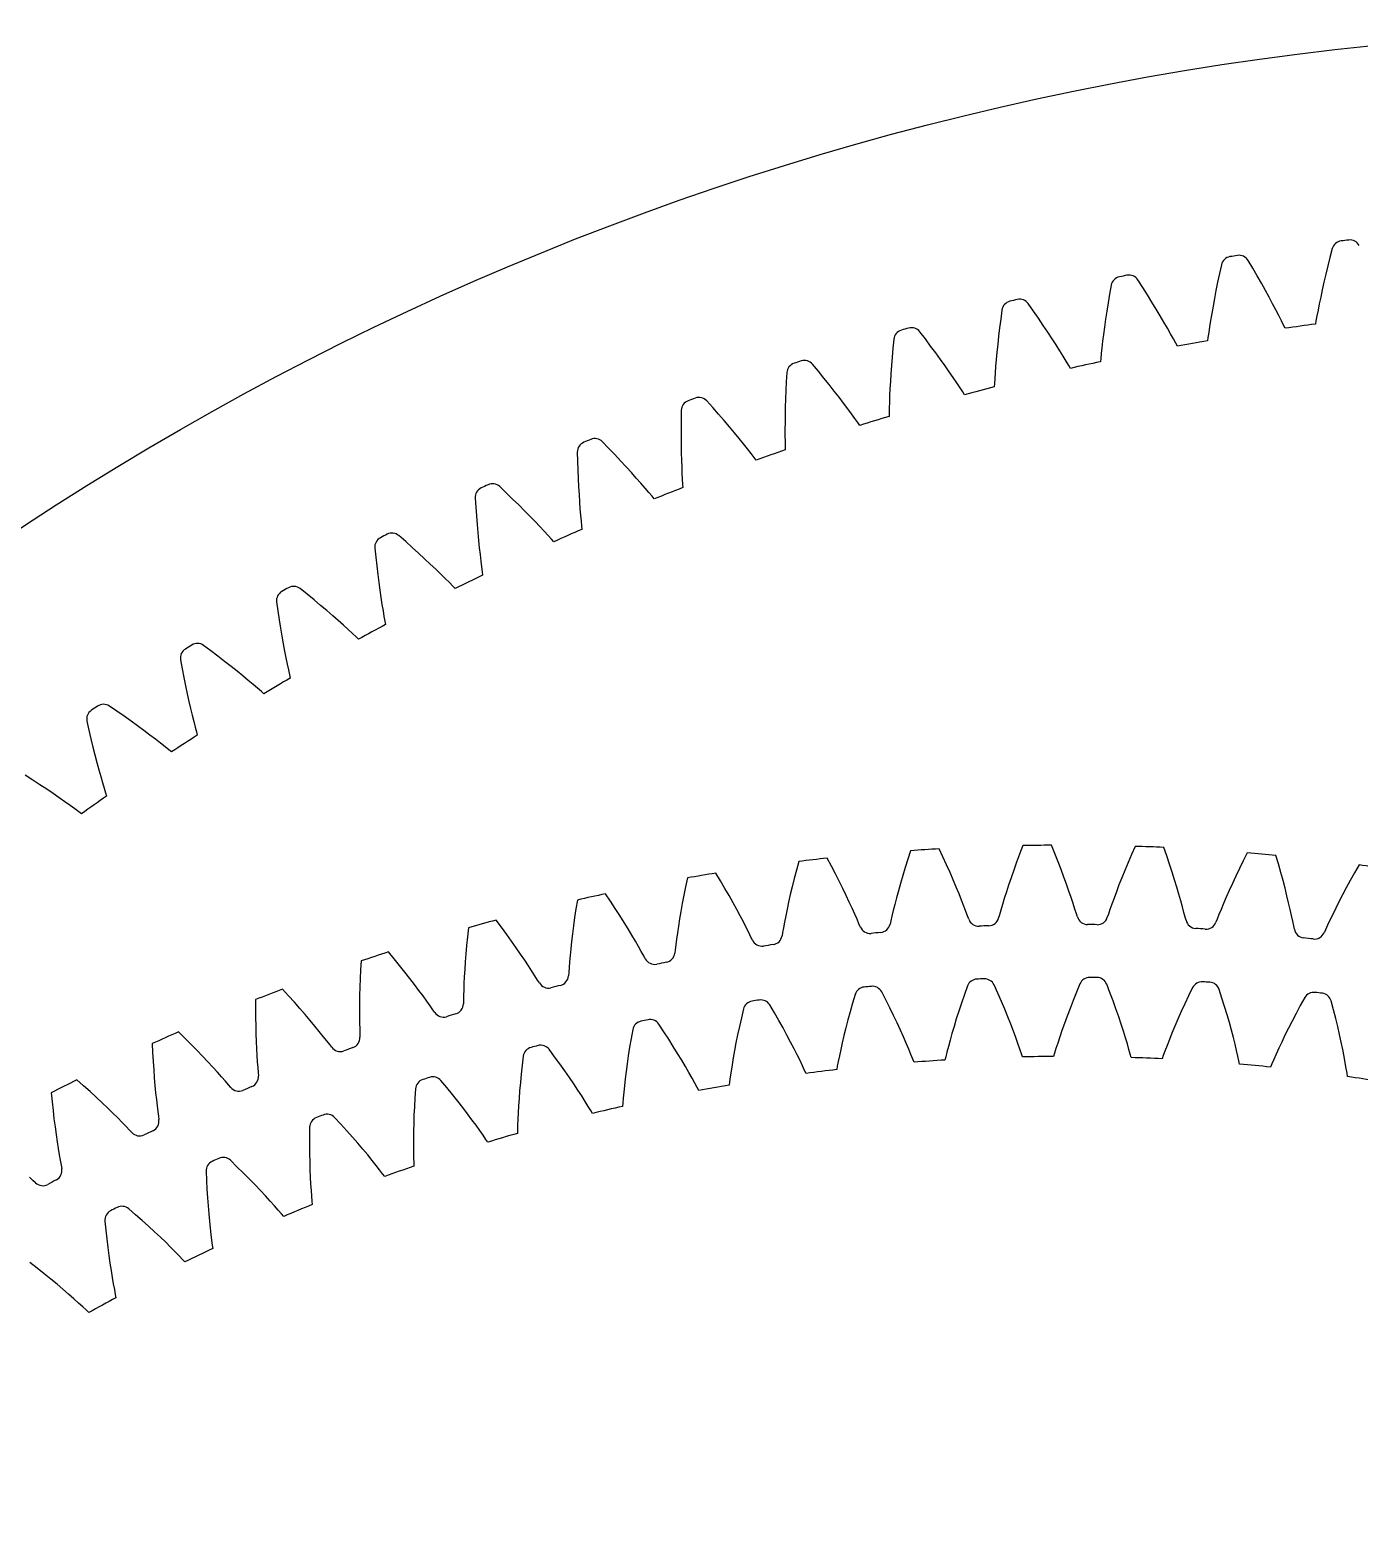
# Model space of a CAD drawing. Header units: millimetres. Extents: x -171 to 171, y -171 to 171.
# Drawn here: x -93.8 to -18.3, y 86.7 to 171.3 of the extents above; entities that cross this region are included whole.
import ezdxf

# ---------------------------------------------------------------- set-up
doc = ezdxf.new("R2010")
doc.units = ezdxf.units.MM

msp = doc.modelspace()

# ---------------------------------------------------------------- linework, layer by layer
at = {"layer": 'fixed_ring'}
for p, q in [((-19.952333, 158.394762), (-20.074752, 157.90879)), ((-19.822879, 158.895748), (-19.952333, 158.394762)), ((-26.124348, 157.982036), (-26.233782, 157.4763)), ((-24.340678, 157.779998), (-24.602813, 158.226126)), ((-24.089432, 157.346373), (-24.340678, 157.779998)), ((-20.074752, 157.90879), (-20.188788, 157.439137)), ((-32.38451, 156.818522), (-32.47375, 156.308835)), ((-30.594217, 156.687556), (-30.873881, 157.12291)), ((-30.32593, 156.264262), (-30.594217, 156.687556)), ((-26.336784, 156.985845), (-26.432058, 156.512029)), ((-26.233782, 157.4763), (-26.336784, 156.985845)), ((-23.850731, 156.926134), (-24.089432, 157.346373)), ((-23.62489, 156.520604), (-23.850731, 156.926134)), ((-20.294501, 156.987159), (-20.391921, 156.55454)), ((-20.188788, 157.439137), (-20.294501, 156.987159)), ((-32.557172, 155.814673), (-32.633533, 155.337444)), ((-32.47375, 156.308835), (-32.557172, 155.814673)), ((-30.070711, 155.853846), (-30.32593, 156.264262)), ((-29.828926, 155.457615), (-30.070711, 155.853846)), ((-26.519718, 156.056206), (-26.599863, 155.620056)), ((-26.432058, 156.512029), (-26.519718, 156.056206)), ((-23.41234, 156.131408), (-23.62489, 156.520604)), ((-23.213694, 155.760608), (-23.41234, 156.131408)), ((-20.481029, 156.143428), (-20.561714, 155.756697)), ((-20.391921, 156.55454), (-20.481029, 156.143428)), ((-38.593464, 155.407045), (-38.662371, 154.894213)), ((-36.79938, 155.347359), (-37.096131, 155.77125)), ((-36.514477, 154.935066), (-36.79938, 155.347359)), ((-32.633533, 155.337444), (-32.703002, 154.878496)), ((-29.601071, 155.077177), (-29.828926, 155.457615)), ((-29.38784, 154.714568), (-29.601071, 155.077177)), ((-26.672556, 155.205726), (-26.737801, 154.816093)), ((-26.599863, 155.620056), (-26.672556, 155.205726)), ((-23.029847, 155.410935), (-23.213694, 155.760608)), ((-22.862186, 155.08624), (-23.029847, 155.410935)), ((-22.71307, 154.792502), (-22.862186, 155.08624)), ((-20.696359, 155.075024), (-20.748168, 154.798472)), ((-20.633698, 155.398429), (-20.696359, 155.075024)), ((-20.561714, 155.756697), (-20.633698, 155.398429)), ((-42.946356, 153.761526), (-43.259725, 154.173284)), ((-38.726081, 154.397126), (-38.783409, 153.917238)), ((-38.662371, 154.894213), (-38.726081, 154.397126)), ((-36.243143, 154.535121), (-36.514477, 154.935066)), ((-35.985796, 154.148816), (-36.243143, 154.535121)), ((-35.742997, 153.777738), (-35.985796, 154.148816)), ((-32.765744, 154.439504), (-32.821907, 154.022612)), ((-32.703002, 154.878496), (-32.765744, 154.439504)), ((-29.190236, 154.372481), (-29.38784, 154.714568)), ((-29.0098, 154.054707), (-29.190236, 154.372481)), ((-26.845238, 154.129606), (-26.886012, 153.851213)), ((-26.795485, 154.455247), (-26.845238, 154.129606)), ((-26.737801, 154.816093), (-26.795485, 154.455247)), ((-22.587262, 154.540833), (-22.71307, 154.792502)), ((-22.502189, 154.368557), (-22.587262, 154.540833)), ((-20.748168, 154.798472), (-20.782626, 154.609451)), ((-44.741395, 153.749839), (-44.789859, 153.234672)), ((-42.645287, 153.360886), (-42.946356, 153.761526)), ((-42.358267, 152.972044), (-42.645287, 153.360886)), ((-38.834577, 153.455891), (-38.879815, 153.014752)), ((-38.783409, 153.917238), (-38.834577, 153.455891)), ((-35.515518, 153.423892), (-35.742997, 153.777738)), ((-35.30447, 153.089931), (-35.515518, 153.423892)), ((-32.914903, 153.267839), (-32.951671, 152.940478)), ((-32.871611, 153.630693), (-32.914903, 153.267839)), ((-32.821907, 154.022612), (-32.871611, 153.630693)), ((-28.849123, 153.76713), (-29.0098, 154.054707)), ((-28.713409, 153.520662), (-28.849123, 153.76713)), ((-28.621555, 153.351904), (-28.713409, 153.520662)), ((-26.886012, 153.851213), (-26.912929, 153.660972)), ((-44.833756, 152.735445), (-44.871959, 152.253657)), ((-44.789859, 153.234672), (-44.833756, 152.735445)), ((-42.085765, 152.596276), (-42.358267, 152.972044)), ((-41.828405, 152.235143), (-42.085765, 152.596276)), ((-38.91936, 152.595957), (-38.953443, 152.202372)), ((-38.879815, 153.014752), (-38.91936, 152.595957)), ((-35.111543, 152.779583), (-35.30447, 153.089931)), ((-34.93956, 152.498621), (-35.111543, 152.779583)), ((-34.794155, 152.257743), (-34.93956, 152.498621)), ((-32.981344, 152.660684), (-33.000676, 152.469523)), ((-32.951671, 152.940478), (-32.981344, 152.660684)), ((-50.81858, 151.849522), (-50.846524, 151.332836)), ((-49.025425, 151.932564), (-49.354916, 152.331538)), ((-48.708666, 151.54421), (-49.025425, 151.932564)), ((-44.904745, 151.790641), (-44.93241, 151.348052)), ((-44.871959, 152.253657), (-44.904745, 151.790641)), ((-41.587039, 151.890622), (-41.828405, 152.235143)), ((-41.362881, 151.565315), (-41.587039, 151.890622)), ((-41.157767, 151.262882), (-41.362881, 151.565315)), ((-38.982275, 151.838083), (-39.005999, 151.509519)), ((-38.953443, 152.202372), (-38.982275, 151.838083)), ((-34.695664, 152.092771), (-34.794155, 152.257743)), ((-50.870539, 150.832258), (-50.889558, 150.349332)), ((-50.846524, 151.332836), (-50.870539, 150.832258)), ((-48.406413, 151.167087), (-48.708666, 151.54421)), ((-48.119188, 150.802449), (-48.406413, 151.167087)), ((-47.847674, 150.451834), (-48.119188, 150.802449)), ((-44.955274, 150.928016), (-44.973682, 150.533387)), ((-44.93241, 151.348052), (-44.955274, 150.928016)), ((-40.974751, 150.98898), (-41.157767, 151.262882)), ((-40.819884, 150.754073), (-40.974751, 150.98898)), ((-40.714912, 150.593147), (-40.819884, 150.754073)), ((-39.024526, 151.228767), (-39.036242, 151.036988)), ((-39.005999, 151.509519), (-39.024526, 151.228767)), ((-55.026975, 149.863366), (-55.372067, 150.248925)), ((-50.90391, 149.885379), (-50.913958, 149.44204)), ((-50.889558, 150.349332), (-50.90391, 149.885379)), ((-47.592802, 150.117181), (-47.847674, 150.451834)), ((-47.355888, 149.801043), (-47.592802, 150.117181)), ((-44.988009, 150.16824), (-44.998651, 149.838993)), ((-44.973682, 150.533387), (-44.988009, 150.16824)), ((-56.822791, 149.191711), (-56.826886, 148.690574)), ((-56.81541, 149.709099), (-56.822791, 149.191711)), ((-54.695026, 149.487912), (-55.026975, 149.863366)), ((-54.37802, 149.123103), (-54.695026, 149.487912)), ((-54.076525, 148.770173), (-54.37802, 149.123103)), ((-50.913958, 149.44204), (-50.920104, 149.021427)), ((-47.138913, 149.507004), (-47.355888, 149.801043)), ((-46.945152, 149.240595), (-47.138913, 149.507004)), ((-46.781068, 149.01203), (-46.945152, 149.240595)), ((-45.006002, 149.557725), (-45.010085, 149.365633)), ((-44.998651, 149.838993), (-45.006002, 149.557725)), ((-56.826886, 148.690574), (-56.82669, 148.207274)), ((-56.82669, 148.207274), (-56.822586, 147.743117)), ((-53.791286, 148.43063), (-54.076525, 148.770173)), ((-53.523311, 148.106374), (-53.791286, 148.43063)), ((-50.920104, 149.021427), (-50.922809, 148.626378)), ((-50.922809, 148.626378), (-50.922607, 148.26095)), ((-50.922607, 148.26095), (-50.920152, 147.93154)), ((-46.669781, 148.855405), (-46.781068, 149.01203)), ((-62.722404, 147.331956), (-62.709209, 146.814684)), ((-60.941515, 147.557202), (-61.301664, 147.928737)), ((-60.594902, 147.195243), (-60.941515, 147.557202)), ((-56.822586, 147.743117), (-56.815, 147.299729)), ((-53.274016, 147.799905), (-53.523311, 148.106374)), ((-53.045522, 147.514724), (-53.274016, 147.799905)), ((-52.841323, 147.256229), (-53.045522, 147.514724)), ((-50.920152, 147.93154), (-50.916314, 147.650203)), ((-50.916314, 147.650203), (-50.912756, 147.4581)), ((-62.709209, 146.814684), (-62.693377, 146.31378)), ((-60.263643, 146.843325), (-60.594902, 147.195243)), ((-59.948355, 146.502661), (-60.263643, 146.843325)), ((-59.649843, 146.174726), (-59.948355, 146.502661)), ((-56.815, 147.299729), (-56.804419, 146.879204)), ((-56.804419, 146.879204), (-56.791416, 146.48436)), ((-56.791416, 146.48436), (-56.776686, 146.119229)), ((-52.668282, 147.034369), (-52.841323, 147.256229)), ((-52.550856, 146.882291), (-52.668282, 147.034369)), ((-62.693377, 146.31378), (-62.673968, 145.83087)), ((-62.673968, 145.83087), (-62.651413, 145.367243)), ((-59.369189, 145.86138), (-59.649843, 146.174726)), ((-59.107906, 145.565065), (-59.369189, 145.86138)), ((-56.776686, 146.119229), (-56.761136, 145.790177)), ((-56.761136, 145.790177), (-56.746117, 145.509215)), ((-66.759695, 145.017721), (-67.13433, 145.374644)), ((-66.398966, 144.669828), (-66.759695, 145.017721)), ((-62.651413, 145.367243), (-62.626206, 144.924507)), ((-62.626206, 144.924507), (-62.598915, 144.504736)), ((-58.868255, 145.289194), (-59.107906, 145.565065)), ((-58.653941, 145.039021), (-58.868255, 145.289194)), ((-58.472216, 144.824216), (-58.653941, 145.039021)), ((-58.348837, 144.676927), (-58.472216, 144.824216)), ((-56.746117, 145.509215), (-56.734925, 145.317405)), ((-68.530221, 144.721851), (-68.496471, 144.205512)), ((-68.496471, 144.205512), (-68.460738, 143.705634)), ((-66.053977, 144.331358), (-66.398966, 144.669828)), ((-65.725395, 144.003498), (-66.053977, 144.331358)), ((-65.414082, 143.68769), (-65.725395, 144.003498)), ((-62.598915, 144.504736), (-62.570224, 144.11072)), ((-62.570224, 144.11072), (-62.54099, 143.746464)), ((-68.460738, 143.705634), (-68.422145, 143.223877)), ((-68.422145, 143.223877), (-68.381176, 142.761513)), ((-65.121191, 143.38575), (-65.414082, 143.68769)), ((-64.848335, 143.100056), (-65.121191, 143.38575)), ((-64.597906, 142.833931), (-64.848335, 143.100056)), ((-62.54099, 143.746464), (-62.51237, 143.41829)), ((-62.51237, 143.41829), (-62.486192, 143.138147)), ((-62.486192, 143.138147), (-62.467384, 142.946934)), ((-72.472314, 142.248937), (-72.860842, 142.590683)), ((-68.381176, 142.761513), (-68.338386, 142.32013)), ((-68.338386, 142.32013), (-68.294429, 141.901775)), ((-64.373815, 142.592476), (-64.597906, 142.833931)), ((-64.183694, 142.385066), (-64.373815, 142.592476)), ((-64.054557, 142.242799), (-64.183694, 142.385066)), ((-74.229677, 141.882911), (-74.175427, 141.368322)), ((-72.098039, 141.91566), (-72.472314, 142.248937)), ((-71.739867, 141.591173), (-72.098039, 141.91566)), ((-71.39851, 141.276636), (-71.739867, 141.591173)), ((-68.294429, 141.901775), (-68.250096, 141.509212)), ((-68.250096, 141.509212), (-68.206403, 141.146406)), ((-74.175427, 141.368322), (-74.119848, 140.870259)), ((-74.119848, 140.870259), (-74.062132, 140.390418)), ((-71.074887, 140.973454), (-71.39851, 141.276636)), ((-70.770224, 140.683397), (-71.074887, 140.973454)), ((-70.486225, 140.408777), (-70.770224, 140.683397)), ((-68.206403, 141.146406), (-68.164759, 140.819629)), ((-68.164759, 140.819629), (-68.127465, 140.540749)), ((-74.062132, 140.390418), (-74.002814, 139.930049)), ((-74.002814, 139.930049), (-73.94251, 139.490715)), ((-70.225414, 140.152818), (-70.486225, 140.408777)), ((-69.991901, 139.920464), (-70.225414, 140.152818)), ((-69.793684, 139.720776), (-69.991901, 139.920464)), ((-69.658993, 139.583755), (-69.793684, 139.720776)), ((-68.127465, 140.540749), (-68.101069, 140.350434)), ((-78.070339, 139.255228), (-78.472147, 139.581257)), ((-77.68311, 138.937094), (-78.070339, 139.255228)), ((-77.312321, 138.627104), (-77.68311, 138.937094)), ((-73.94251, 139.490715), (-73.881955, 139.074439)), ((-73.881955, 139.074439), (-73.82205, 138.683948)), ((-79.811761, 138.819624), (-79.737095, 138.307599)), ((-79.737095, 138.307599), (-79.661759, 137.81214)), ((-76.958729, 138.326386), (-77.312321, 138.627104)), ((-76.623308, 138.03631), (-76.958729, 138.326386)), ((-76.307354, 137.758595), (-76.623308, 138.03631)), ((-73.82205, 138.683948), (-73.763968, 138.323166)), ((-73.763968, 138.323166), (-73.709366, 137.998303)), ((-79.661759, 137.81214), (-79.585012, 137.334973)), ((-79.585012, 137.334973), (-79.507438, 136.877325)), ((-76.012662, 137.495483), (-76.307354, 137.758595)), ((-75.741881, 137.250095), (-76.012662, 137.495483)), ((-75.499315, 137.027208), (-75.741881, 137.250095)), ((-73.709366, 137.998303), (-73.661013, 137.721126)), ((-73.661013, 137.721126), (-73.627072, 137.532012)), ((-83.544919, 136.041328), (-83.959371, 136.351125)), ((-79.507438, 136.877325), (-79.429716, 136.440737)), ((-79.429716, 136.440737), (-79.352659, 136.027197)), ((-75.293316, 136.835558), (-75.499315, 137.027208)), ((-75.153284, 136.704001), (-75.293316, 136.835558)), ((-85.267646, 135.536836), (-85.172683, 135.028184)), ((-83.145348, 135.738841), (-83.544919, 136.041328)), ((-82.762528, 135.443837), (-83.145348, 135.738841)), ((-79.352659, 136.027197), (-79.277277, 135.639397)), ((-79.277277, 135.639397), (-79.204897, 135.281209)), ((-85.172683, 135.028184), (-85.077708, 134.536111)), ((-82.39726, 135.157414), (-82.762528, 135.443837)), ((-82.050572, 134.880903), (-82.39726, 135.157414)), ((-81.723827, 134.615968), (-82.050572, 134.880903)), ((-79.204897, 135.281209), (-79.137423, 134.958774)), ((-79.137423, 134.958774), (-79.078089, 134.683738)), ((-79.078089, 134.683738), (-79.036656, 134.496123)), ((-85.077708, 134.536111), (-84.982052, 134.062373)), ((-84.982052, 134.062373), (-84.886345, 133.608171)), ((-81.418908, 134.36478), (-81.723827, 134.615968)), ((-81.138585, 134.130352), (-81.418908, 134.36478)), ((-80.887349, 133.917284), (-81.138585, 134.130352)), ((-80.673894, 133.733976), (-80.887349, 133.917284)), ((-84.886345, 133.608171), (-84.791327, 133.175018)), ((-84.791327, 133.175018), (-84.69789, 132.764868)), ((-80.528743, 133.60809), (-80.673894, 133.733976)), ((-88.887397, 132.612318), (-89.313838, 132.905393)), ((-88.476116, 132.325956), (-88.887397, 132.612318)), ((-88.081871, 132.046405), (-88.476116, 132.325956)), ((-84.69789, 132.764868), (-84.60715, 132.380372)), ((-84.60715, 132.380372), (-84.520587, 132.025345)), ((-90.588705, 132.039735), (-90.473595, 131.535261)), ((-90.473595, 131.535261), (-90.359133, 131.047354)), ((-87.705504, 131.77473), (-88.081871, 132.046405)), ((-87.348098, 131.512221), (-87.705504, 131.77473)), ((-87.011078, 131.260485), (-87.348098, 131.512221)), ((-86.696413, 131.021619), (-87.011078, 131.260485)), ((-84.520587, 132.025345), (-84.440347, 131.705847)), ((-84.440347, 131.705847), (-84.370125, 131.433388)), ((-84.370125, 131.433388), (-84.321266, 131.247568)), ((-90.359133, 131.047354), (-90.244718, 130.577792)), ((-90.244718, 130.577792), (-90.131029, 130.127755)), ((-86.406992, 130.798521), (-86.696413, 131.021619)), ((-86.147484, 130.59561), (-86.406992, 130.798521)), ((-85.92691, 130.420932), (-86.147484, 130.59561)), ((-85.776868, 130.300917), (-85.92691, 130.420932)), ((-90.131029, 130.127755), (-90.018865, 129.698721)), ((-90.018865, 129.698721), (-89.909196, 129.292611)), ((-93.666986, 128.703836), (-94.089326, 128.973621)), ((-93.261938, 128.44018), (-93.666986, 128.703836)), ((-89.909196, 129.292611), (-89.803242, 128.912026)), ((-89.803242, 128.912026), (-89.702633, 128.560721)), ((-92.875068, 128.183683), (-93.261938, 128.44018)), ((-92.507508, 127.935591), (-92.875068, 128.183683)), ((-92.160746, 127.697453), (-92.507508, 127.935591)), ((-89.702633, 128.560721), (-89.609754, 128.244666)), ((-89.609754, 128.244666), (-89.528756, 127.975214)), ((-89.528756, 127.975214), (-89.472548, 127.791483)), ((-91.836834, 127.471285), (-92.160746, 127.697453)), ((-91.538772, 127.25987), (-91.836834, 127.471285)), ((-91.271402, 127.067437), (-91.538772, 127.25987)), ((-91.044057, 126.901667), (-91.271402, 127.067437)), ((-90.889363, 126.787711), (-91.044057, 126.901667))]:
    msp.add_line(p, q, dxfattribs=at)
for centre, radius, start, end in [((-19.244053, 158.73776), 0.6, 96.912334, 164.733246), ((0, 0), 160.5, 96.758552, 96.912334), ((-18.817931, 158.788839), 0.6, 28.93764, 96.758552), ((-25.539699, 157.847185), 0.6, 99.190815, 167.011727), ((0, 0), 160.5, 99.037033, 99.190815), ((-25.115944, 157.915165), 0.6, 31.216121, 99.037033), ((-31.794961, 156.707021), 0.6, 101.469296, 169.290208), ((0, 0), 160.5, 101.315514, 101.469296), ((-31.374244, 156.791795), 0.6, 33.494602, 101.315514), ((-37.999949, 155.319071), 0.6, 103.747777, 171.568689), ((0, 0), 160.5, 103.593995, 103.747777), ((-37.582935, 155.420504), 0.6, 35.773083, 103.593995), ((-44.144851, 153.68553), 0.6, 106.026258, 173.84717), ((0, 0), 160.5, 105.872476, 106.026258), ((-43.732199, 153.803462), 0.6, 38.051564, 105.872476), ((0, 0), 156, 97.655817, 98.29355), ((0, 0), 156, 99.934298, 100.572031), ((0, 0), 160.5, 108.150957, 108.304739), ((-49.812314, 151.943224), 0.6, 40.330045, 108.150957), ((0, 0), 156, 102.212779, 102.850512), ((-50.219951, 151.80898), 0.6, 108.304739, 176.125651), ((0, 0), 156, 104.49126, 105.128993), ((-56.215643, 149.69239), 0.6, 110.58322, 178.404132), ((0, 0), 160.5, 110.429438, 110.58322), ((-55.813665, 149.842733), 0.6, 42.608526, 110.429438), ((0, 0), 156, 106.769741, 107.407474), ((-62.122446, 147.339104), 0.6, 112.861701, 180.682613), ((0, 0), 160.5, 112.707919, 112.861701), ((-61.726764, 147.505311), 0.6, 44.887007, 112.707919), ((0, 0), 156, 109.048222, 109.685955), ((-67.931022, 144.752846), 0.6, 115.140182, 182.961094), ((0, 0), 160.5, 114.9864, 115.140182), ((-67.542259, 144.934651), 0.6, 47.165488, 114.9864), ((0, 0), 156, 111.326703, 111.964436), ((-73.632184, 141.937703), 0.6, 117.418663, 185.239575), ((0, 0), 160.5, 117.264881, 117.418663), ((-73.250957, 142.134821), 0.6, 49.443969, 117.264881), ((0, 0), 156, 113.605184, 114.242917), ((-78.84383, 139.110246), 0.6, 51.72245, 119.543362), ((0, 0), 156, 115.883665, 116.521398), ((-79.216918, 138.898128), 0.6, 119.697144, 187.518056), ((0, 0), 160.5, 119.543362, 119.697144), ((0, 0), 156, 118.162146, 118.799879), ((0, 0), 160.5, 121.821843, 121.975625), ((-84.312034, 135.865709), 0.6, 54.000931, 121.821843), ((-84.676395, 135.638926), 0.6, 121.975625, 189.796537), ((0, 0), 156, 120.440627, 121.07836), ((-89.646924, 132.406341), 0.6, 56.279412, 124.100324), ((-90.00198, 132.165251), 0.6, 124.254106, 192.075018), ((0, 0), 160.5, 124.100324, 124.254106), ((0, 0), 156, 122.719108, 123.356841), ((0, 0), 156, 124.997589, 125.635322)]:
    msp.add_arc(centre, radius, start, end, dxfattribs=at)
at = {"layer": 'outer'}
msp.add_circle((0, 0), 171.326572, dxfattribs=at)
at = {"layer": 'thin_ring_external'}
for p, q in [((-43.787967, 124.690704), (-43.946537, 124.203856)), ((-41.944943, 124.331839), (-42.164227, 124.794527)), ((-37.592944, 124.498655), (-37.765046, 124.03453)), ((-37.409722, 124.976771), (-37.592944, 124.498655)), ((-35.587426, 124.524268), (-35.782799, 124.997549)), ((-35.403527, 124.06469), (-35.587426, 124.524268)), ((-31.02519, 124.936788), (-31.232587, 124.468651)), ((-29.228377, 124.391828), (-29.399329, 124.874467)), ((-24.651029, 124.570859), (-24.882058, 124.113922)), ((-50.143285, 124.079333), (-50.27679, 123.585024)), ((-48.284341, 123.815043), (-48.526964, 124.265929)), ((-48.05453, 123.376616), (-48.284341, 123.815043)), ((-44.094716, 123.73155), (-44.232593, 123.274905)), ((-43.946537, 124.203856), (-44.094716, 123.73155)), ((-41.737818, 123.882251), (-41.944943, 124.331839)), ((-41.542905, 123.446885), (-41.737818, 123.882251)), ((-37.765046, 124.03453), (-37.92606, 123.585522)), ((-35.231099, 123.61994), (-35.403527, 124.06469)), ((-31.428162, 124.013919), (-31.611893, 123.573718)), ((-31.232587, 124.468651), (-31.428162, 124.013919)), ((-29.068184, 123.923459), (-29.228377, 124.391828)), ((-28.91869, 123.470485), (-29.068184, 123.923459)), ((-25.100597, 123.66977), (-25.306565, 123.239524)), ((-24.882058, 124.113922), (-25.100597, 123.66977)), ((-22.884385, 123.934863), (-23.03047, 124.425602)), ((-22.748316, 123.458926), (-22.884385, 123.934863)), ((-18.303866, 123.879938), (-18.557926, 123.435395)), ((-56.459096, 123.144254), (-56.567187, 122.643773)), ((-54.589082, 122.975227), (-54.854411, 123.413137)), ((-54.337184, 122.549107), (-54.589082, 122.975227)), ((-50.400659, 123.105767), (-50.51504, 122.642678)), ((-50.27679, 123.585024), (-50.400659, 123.105767)), ((-47.837641, 122.951771), (-48.05453, 123.376616)), ((-47.633847, 122.541844), (-47.837641, 122.951771)), ((-44.360238, 122.835271), (-44.477686, 122.414309)), ((-44.232593, 123.274905), (-44.360238, 122.835271)), ((-41.360308, 123.027087), (-41.542905, 123.446885)), ((-41.190203, 122.624512), (-41.360308, 123.027087)), ((-38.075986, 123.152978), (-38.214775, 122.738563)), ((-37.92606, 123.585522), (-38.075986, 123.152978)), ((-35.070175, 123.191367), (-35.231099, 123.61994)), ((-34.920848, 122.780631), (-35.070175, 123.191367)), ((-34.783301, 122.389843), (-34.920848, 122.780631)), ((-31.78371, 123.149394), (-31.943478, 122.742606)), ((-31.611893, 123.573718), (-31.78371, 123.149394)), ((-28.779859, 123.034254), (-28.91869, 123.470485)), ((-28.651699, 122.616429), (-28.779859, 123.034254)), ((-25.499824, 122.824527), (-25.680155, 122.426427)), ((-25.306565, 123.239524), (-25.499824, 122.824527)), ((-22.622146, 122.998909), (-22.748316, 123.458926)), ((-22.505771, 122.556158), (-22.622146, 122.998909)), ((-18.798859, 123.002981), (-19.026526, 122.583813)), ((-18.557926, 123.435395), (-18.798859, 123.002981)), ((-60.842717, 121.814582), (-61.130061, 122.238373)), ((-56.666423, 122.158816), (-56.757009, 121.690491)), ((-56.567187, 122.643773), (-56.666423, 122.158816)), ((-54.098886, 122.13589), (-54.337184, 122.549107)), ((-53.874426, 121.736904), (-54.098886, 122.13589)), ((-50.62007, 122.1971), (-50.71587, 121.77069)), ((-50.51504, 122.642678), (-50.62007, 122.1971)), ((-47.443408, 122.14848), (-47.633847, 122.541844)), ((-47.266723, 121.773758), (-47.443408, 122.14848)), ((-44.584914, 122.014139), (-44.681801, 121.637583)), ((-44.477686, 122.414309), (-44.584914, 122.014139)), ((-41.032882, 122.241257), (-41.190203, 122.624512)), ((-40.888826, 121.880108), (-41.032882, 122.241257)), ((-38.458284, 121.973272), (-38.562222, 121.629192)), ((-38.342297, 122.34439), (-38.458284, 121.973272)), ((-38.214775, 122.738563), (-38.342297, 122.34439)), ((-34.657874, 122.021809), (-34.783301, 122.389843)), ((-34.545183, 121.680496), (-34.657874, 122.021809)), ((-32.225745, 121.990747), (-32.347116, 121.652423)), ((-32.09096, 122.355458), (-32.225745, 121.990747)), ((-31.943478, 122.742606), (-32.09096, 122.355458)), ((-28.534286, 122.219128), (-28.651699, 122.616429)), ((-28.427814, 121.845169), (-28.534286, 122.219128)), ((-25.847212, 122.047315), (-26.000444, 121.689962)), ((-25.680155, 122.426427), (-25.847212, 122.047315)), ((-22.399112, 122.132335), (-22.505771, 122.556158)), ((-22.302139, 121.729557), (-22.399112, 122.132335)), ((-19.240723, 122.179225), (-19.441146, 121.790852)), ((-19.026526, 122.583813), (-19.240723, 122.179225)), ((-62.801317, 121.382557), (-62.875662, 120.893166)), ((-62.718922, 121.887905), (-62.801317, 121.382557)), ((-60.56939, 121.40188), (-60.842717, 121.814582)), ((-60.310304, 121.00137), (-60.56939, 121.40188)), ((-56.839151, 121.24013), (-56.913053, 120.809386)), ((-56.757009, 121.690491), (-56.839151, 121.24013)), ((-53.664151, 121.353776), (-53.874426, 121.736904)), ((-53.468563, 120.988565), (-53.664151, 121.353776)), ((-50.802526, 121.365567), (-50.880059, 120.984555)), ((-50.71587, 121.77069), (-50.802526, 121.365567)), ((-47.104415, 121.420435), (-47.266723, 121.773758)), ((-46.957502, 121.092395), (-47.104415, 121.420435)), ((-46.827798, 120.79567), (-46.957502, 121.092395)), ((-44.768034, 121.288645), (-44.842901, 120.973584)), ((-44.681801, 121.637583), (-44.768034, 121.288645)), ((-40.758854, 121.544994), (-40.888826, 121.880108)), ((-40.64447, 121.242033), (-40.758854, 121.544994)), ((-40.548918, 120.982618), (-40.64447, 121.242033)), ((-38.653079, 121.318365), (-38.728492, 121.052396)), ((-38.562222, 121.629192), (-38.653079, 121.318365)), ((-34.446417, 121.37209), (-34.545183, 121.680496)), ((-34.364236, 121.108134), (-34.446417, 121.37209)), ((-34.306262, 120.927582), (-34.364236, 121.108134)), ((-32.542621, 121.084869), (-32.605187, 120.905857)), ((-32.453726, 121.346641), (-32.542621, 121.084869)), ((-32.347116, 121.652423), (-32.453726, 121.346641)), ((-28.332698, 121.498547), (-28.427814, 121.845169)), ((-28.249808, 121.185501), (-28.332698, 121.498547)), ((-28.181212, 120.917693), (-28.249808, 121.185501)), ((-26.138932, 121.358277), (-26.261016, 121.058337)), ((-26.000444, 121.689962), (-26.138932, 121.358277)), ((-22.2149, 121.350649), (-22.302139, 121.729557)), ((-22.137607, 120.999623), (-22.2149, 121.350649)), ((-19.627343, 121.420765), (-19.798622, 121.071702)), ((-19.441146, 121.790852), (-19.627343, 121.420765)), ((-68.906433, 120.313564), (-68.962918, 119.804669)), ((-67.028932, 120.336138), (-67.337539, 120.744704)), ((-66.734889, 119.93793), (-67.028932, 120.336138)), ((-62.942217, 120.420827), (-63.001256, 119.96686)), ((-62.875662, 120.893166), (-62.942217, 120.420827)), ((-60.065764, 120.614366), (-60.310304, 121.00137)), ((-59.8362, 120.242475), (-60.065764, 120.614366)), ((-59.622219, 119.887726), (-59.8362, 120.242475)), ((-56.97891, 120.400366), (-57.036887, 120.015893)), ((-56.913053, 120.809386), (-56.97891, 120.400366)), ((-53.288425, 120.64399), (-53.468563, 120.988565)), ((-53.124954, 120.323879), (-53.288425, 120.64399)), ((-52.980268, 120.034165), (-53.124954, 120.323879)), ((-51.007045, 120.313196), (-51.05494, 120.040923)), ((-50.948362, 120.631669), (-51.007045, 120.313196)), ((-50.880059, 120.984555), (-50.948362, 120.631669)), ((-46.719124, 120.541472), (-46.827798, 120.79567)), ((-46.643039, 120.367774), (-46.719124, 120.541472)), ((-44.904636, 120.704111), (-44.948618, 120.519651)), ((-44.842901, 120.973584), (-44.904636, 120.704111)), ((-40.481801, 120.805261), (-40.548918, 120.982618)), ((-38.728492, 121.052396), (-38.781836, 120.870422)), ((-28.132533, 120.734416), (-28.181212, 120.917693)), ((-26.363162, 120.801446), (-26.434786, 120.625861)), ((-26.261016, 121.058337), (-26.363162, 120.801446)), ((-22.07081, 120.682753), (-22.137607, 120.999623)), ((-22.015977, 120.411791), (-22.07081, 120.682753)), ((-21.97672, 120.226268), (-22.015977, 120.411791)), ((-20.091104, 120.454205), (-20.206234, 120.202865)), ((-19.953865, 120.74752), (-20.091104, 120.454205)), ((-19.798622, 121.071702), (-19.953865, 120.74752)), ((-68.962918, 119.804669), (-69.012177, 119.31212)), ((-66.45569, 119.551171), (-66.734889, 119.93793)), ((-66.191709, 119.177158), (-66.45569, 119.551171)), ((-63.053068, 119.532903), (-63.097954, 119.121055)), ((-63.001256, 119.96686), (-63.053068, 119.532903)), ((-59.424723, 119.552799), (-59.622219, 119.887726)), ((-59.245119, 119.241453), (-59.424723, 119.552799)), ((-57.087083, 119.659979), (-57.129428, 119.338926)), ((-57.036887, 120.015893), (-57.087083, 119.659979)), ((-52.858757, 119.785847), (-52.980268, 120.034165)), ((-52.773901, 119.61626), (-52.858757, 119.785847)), ((-51.05494, 120.040923), (-51.089446, 119.854458)), ((-20.206234, 120.202865), (-20.286731, 120.031167)), ((-73.131587, 118.54375), (-73.460653, 118.936025)), ((-72.817594, 118.161076), (-73.131587, 118.54375)), ((-69.054527, 118.836998), (-69.090309, 118.380609)), ((-69.012177, 119.31212), (-69.054527, 118.836998)), ((-65.943455, 118.817474), (-66.191709, 119.177158)), ((-65.71164, 118.474115), (-65.943455, 118.817474)), ((-63.136224, 118.734122), (-63.168181, 118.37611)), ((-63.097954, 119.121055), (-63.136224, 118.734122)), ((-59.085829, 118.959504), (-59.245119, 119.241453)), ((-58.951797, 118.717714), (-59.085829, 118.959504)), ((-58.858394, 118.552682), (-58.951797, 118.717714)), ((-57.163358, 119.064562), (-57.188298, 118.876578)), ((-57.129428, 119.338926), (-57.163358, 119.064562)), ((-75.035913, 117.914224), (-75.059958, 117.419802)), ((-75.005486, 118.42534), (-75.035913, 117.914224)), ((-72.519011, 117.789077), (-72.817594, 118.161076)), ((-72.236277, 117.429031), (-72.519011, 117.789077)), ((-69.119895, 117.944573), (-69.143694, 117.53097)), ((-69.090309, 118.380609), (-69.119895, 117.944573)), ((-65.497299, 118.149709), (-65.71164, 118.474115)), ((-65.302032, 117.847939), (-65.497299, 118.149709)), ((-65.128554, 117.574491), (-65.302032, 117.847939)), ((-63.213954, 117.777575), (-63.229263, 117.588562)), ((-63.194078, 118.053313), (-63.213954, 117.777575)), ((-63.168181, 118.37611), (-63.194078, 118.053313)), ((-75.077993, 116.943138), (-75.090425, 116.485517)), ((-75.059958, 117.419802), (-75.077993, 116.943138)), ((-71.969982, 117.082492), (-72.236277, 117.429031)), ((-71.720937, 116.751417), (-71.969982, 117.082492)), ((-69.162157, 117.142588), (-69.175792, 116.783411)), ((-69.143694, 117.53097), (-69.162157, 117.142588)), ((-64.982351, 117.339861), (-65.128554, 117.574491)), ((-64.880642, 117.179813), (-64.982351, 117.339861)), ((-81.00017, 116.228157), (-81.004458, 115.716154)), ((-79.13476, 116.442095), (-79.483428, 116.817056)), ((-78.801638, 116.075952), (-79.13476, 116.442095)), ((-78.48445, 115.719685), (-78.801638, 116.075952)), ((-75.097708, 116.048539), (-75.100356, 115.63426)), ((-75.090425, 116.485517), (-75.097708, 116.048539)), ((-71.490311, 116.438379), (-71.720937, 116.751417)), ((-71.279891, 116.146973), (-71.490311, 116.438379)), ((-71.092676, 115.88274), (-71.279891, 116.146973)), ((-69.190943, 116.183319), (-69.196581, 115.993772)), ((-69.185172, 116.459713), (-69.190943, 116.183319)), ((-69.175792, 116.783411), (-69.185172, 116.459713)), ((-81.004458, 115.716154), (-81.003227, 115.22115)), ((-81.003227, 115.22115), (-80.996899, 114.744186)), ((-78.183701, 115.374545), (-78.48445, 115.719685)), ((-77.900058, 115.042056), (-78.183701, 115.374545)), ((-75.100356, 115.63426), (-75.098964, 115.245442)), ((-75.098964, 115.245442), (-75.094242, 114.886038)), ((-70.934683, 115.655881), (-71.092676, 115.88274)), ((-70.824935, 115.501235), (-70.934683, 115.655881)), ((-85.022792, 114.036656), (-85.39015, 114.393325)), ((-80.996899, 114.744186), (-80.985949, 114.286527)), ((-77.634433, 114.724129), (-77.900058, 115.042056)), ((-77.388124, 114.423275), (-77.634433, 114.724129)), ((-77.163099, 114.142993), (-77.388124, 114.423275)), ((-75.094242, 114.886038), (-75.087082, 114.562283)), ((-75.087082, 114.562283), (-75.078733, 114.285955)), ((-86.874844, 113.727748), (-86.852984, 113.216194)), ((-84.671408, 113.688), (-85.022792, 114.036656)), ((-84.336443, 113.348394), (-84.671408, 113.688)), ((-80.985949, 114.286527), (-80.97091, 113.849747)), ((-80.97091, 113.849747), (-80.952402, 113.435874)), ((-76.962637, 113.888664), (-77.163099, 114.142993)), ((-76.793267, 113.670168), (-76.962637, 113.888664)), ((-76.675765, 113.521328), (-76.793267, 113.670168)), ((-75.078733, 114.285955), (-75.074685, 114.096367)), ((-86.852984, 113.216194), (-86.826478, 112.721898)), ((-86.826478, 112.721898), (-86.795805, 112.24588)), ((-84.018463, 113.01906), (-84.336443, 113.348394)), ((-83.718213, 112.701487), (-84.018463, 113.01906)), ((-83.436701, 112.397538), (-83.718213, 112.701487)), ((-80.952402, 113.435874), (-80.931158, 113.047634)), ((-80.931158, 113.047634), (-80.908091, 112.688939)), ((-80.908091, 112.688939), (-80.884409, 112.365972)), ((-86.795805, 112.24588), (-86.7615, 111.789377)), ((-86.7615, 111.789377), (-86.724179, 111.353935)), ((-83.175352, 112.109653), (-83.436701, 112.397538)), ((-82.936309, 111.841227), (-83.175352, 112.109653)), ((-82.723122, 111.597466), (-82.936309, 111.841227)), ((-80.884409, 112.365972), (-80.861961, 112.090432)), ((-80.861961, 112.090432), (-80.848238, 111.901298)), ((-92.614182, 110.930636), (-92.566231, 110.420866)), ((-90.780319, 111.333708), (-91.16541, 111.671154)), ((-90.411592, 111.003449), (-90.780319, 111.333708)), ((-90.059723, 110.681389), (-90.411592, 111.003449)), ((-86.724179, 111.353935), (-86.684562, 110.941546)), ((-86.684562, 110.941546), (-86.643523, 110.554898)), ((-82.542816, 111.387903), (-82.723122, 111.597466)), ((-82.417868, 111.245256), (-82.542816, 111.387903)), ((-92.566231, 110.420866), (-92.514521, 109.928568)), ((-89.725342, 110.368722), (-90.059723, 110.681389)), ((-89.409268, 110.066894), (-89.725342, 110.368722)), ((-86.643523, 110.554898), (-86.60217, 110.197849)), ((-86.60217, 110.197849), (-86.562028, 109.876512)), ((-92.514521, 109.928568), (-92.459582, 109.454737)), ((-92.459582, 109.454737), (-92.402013, 109.000581)), ((-89.112603, 109.777716), (-89.409268, 110.066894)), ((-88.836895, 109.503551), (-89.112603, 109.777716)), ((-88.584458, 109.247681), (-88.836895, 109.503551)), ((-88.359102, 109.015122), (-88.584458, 109.247681)), ((-86.562028, 109.876512), (-86.525541, 109.602477)), ((-86.525541, 109.602477), (-86.502178, 109.41429)), ((-92.402013, 109.000581), (-92.342506, 108.567613)), ((-92.342506, 108.567613), (-92.281884, 108.157785)), ((-88.168332, 108.81504), (-88.359102, 109.015122)), ((-88.036263, 108.678959), (-88.168332, 108.81504)), ((-92.281884, 108.157785), (-92.221156, 107.773736)), ((-92.221156, 107.773736), (-92.161626, 107.419265)), ((-92.161626, 107.419265), (-92.105129, 107.100397)), ((-92.105129, 107.100397), (-92.054696, 106.828582)), ((-92.054696, 106.828582), (-92.021755, 106.641834)), ((-93.655137, 105.95829), (-93.855875, 106.148371)), ((-93.516293, 105.82913), (-93.655137, 105.95829))]:
    msp.add_line(p, q, dxfattribs=at)
for centre, radius, start, end in [((-35, 0), 125, 93.28564, 94.031433), ((-35, 0), 125, 90.358811, 91.104604), ((-35, 0), 125, 87.431982, 88.177774), ((-35, 0), 125, 84.505153, 85.250945), ((-35, 0), 125, 96.21247, 96.958262), ((-35, 0), 125, 81.578323, 82.324116), ((-35, 0), 125, 99.139299, 99.885091), ((-35, 0), 125, 102.066128, 102.811921), ((-35, 0), 125, 104.992957, 105.73875), ((-46.086301, 120.591475), 0.6, 201.890632, 275.252592), ((-45.536265, 120.640777), 0.6, 274.991311, 348.353271), ((-39.914367, 121.000244), 0.6, 198.963802, 272.325762), ((-35, 0), 120.5, 92.064482, 92.325762), ((-39.362531, 121.021396), 0.6, 272.064482, 345.426442), ((-33.729612, 121.093336), 0.6, 196.036973, 269.398933), ((-35, 0), 120.5, 89.137652, 89.398933), ((-33.177416, 121.086284), 0.6, 269.137652, 342.499612), ((-27.548172, 120.87051), 0.6, 193.110144, 266.472104), ((-35, 0), 120.5, 86.210823, 86.472104), ((-26.997056, 120.835272), 0.6, 266.210823, 339.572783), ((-52.229312, 119.868098), 0.6, 204.817461, 278.179421), ((-51.682511, 119.94542), 0.6, 277.91814, 351.2801), ((-35, 0), 120.5, 94.991311, 95.252592), ((-21.386172, 120.332347), 0.6, 190.183314, 263.545275), ((-35, 0), 120.5, 83.283994, 83.545275), ((-20.837575, 120.269014), 0.6, 263.283994, 336.645954), ((-35, 0), 125, 107.919787, 108.665579), ((-58.327373, 118.831998), 0.6, 207.74429, 281.10625), ((-57.785234, 118.937139), 0.6, 280.844969, 354.206929), ((-35, 0), 120.5, 97.91814, 98.179421), ((-35, 0), 120.5, 100.844969, 101.10625), ((-64.364576, 117.485879), 0.6, 210.671119, 284.033079), ((-35, 0), 120.5, 103.771799, 104.033079), ((-63.828512, 117.618565), 0.6, 283.771799, 357.133759), ((-35, 0), 125, 110.846616, 111.592408), ((-70.325171, 115.833252), 0.6, 213.597949, 286.959909), ((-35, 0), 120.5, 106.698628, 106.959909), ((-69.796581, 115.993137), 0.6, 286.698628, 0.060588), ((-35, 0), 125, 113.773445, 114.519238), ((-76.193606, 113.87843), 0.6, 216.524778, 289.886738), ((-35, 0), 120.5, 109.625457, 109.886738), ((-75.673869, 114.065097), 0.6, 289.625457, 2.987417), ((-81.445044, 111.839474), 0.6, 292.552286, 5.914247), ((-35, 0), 125, 116.700274, 117.446067), ((-81.954571, 111.626512), 0.6, 219.451607, 292.813567), ((-35, 0), 120.5, 112.552286, 112.813567), ((-87.095049, 109.322074), 0.6, 295.479116, 8.841076), ((-87.593038, 109.083374), 0.6, 222.378436, 295.740397), ((-35, 0), 120.5, 115.479116, 115.740397), ((-35, 0), 120.5, 118.405945, 118.667226), ((-92.609144, 106.519465), 0.6, 298.405945, 11.767905), ((-93.094295, 106.255649), 0.6, 225.305266, 298.667226)]:
    msp.add_arc(centre, radius, start, end, dxfattribs=at)
at = {"layer": 'thin_ring_internal'}
for p, q in [((-40.555917, 117.003169), (-40.72929, 116.512356)), ((-38.827976, 116.59031), (-39.040947, 117.065283)), ((-34.158175, 117.131981), (-34.358093, 116.651368)), ((-32.455359, 116.625377), (-32.642074, 117.111271)), ((-27.762946, 116.911226), (-27.988811, 116.442248)), ((-47.083389, 116.025624), (-47.220942, 115.541008)), ((-46.937077, 116.525173), (-47.083389, 116.025624)), ((-45.18917, 116.207292), (-45.427761, 116.669925)), ((-44.962016, 115.757653), (-45.18917, 116.207292)), ((-40.893102, 116.035975), (-41.045581, 115.575261)), ((-40.72929, 116.512356), (-40.893102, 116.035975)), ((-38.625716, 116.128938), (-38.827976, 116.59031)), ((-38.436034, 115.682253), (-38.625716, 116.128938)), ((-34.547675, 116.184644), (-34.725086, 115.732944)), ((-34.358093, 116.651368), (-34.547675, 116.184644)), ((-32.278596, 116.153648), (-32.455359, 116.625377)), ((-32.11359, 115.697271), (-32.278596, 116.153648)), ((-27.988811, 116.442248), (-28.203598, 115.986572)), ((-26.090336, 116.312388), (-26.250238, 116.807754)), ((-25.939597, 115.831711), (-26.090336, 116.312388)), ((-21.389315, 116.341561), (-21.640453, 115.885617)), ((-19.751903, 115.652278), (-19.884515, 116.155636)), ((-53.401427, 115.192627), (-53.51231, 114.701222)), ((-53.282613, 115.69942), (-53.401427, 115.192627)), ((-51.519954, 115.477465), (-51.783453, 115.926379)), ((-51.268585, 115.040902), (-51.519954, 115.477465)), ((-47.220942, 115.541008), (-47.348034, 115.072655)), ((-44.748224, 115.321993), (-44.962016, 115.757653)), ((-44.547915, 114.901683), (-44.748224, 115.321993)), ((-41.045581, 115.575261), (-41.186792, 115.13159)), ((-38.258977, 115.251631), (-38.436034, 115.682253)), ((-38.094657, 114.838763), (-38.258977, 115.251631)), ((-34.890314, 115.297647), (-35.043295, 114.880444)), ((-34.725086, 115.732944), (-34.890314, 115.297647)), ((-31.960313, 115.257623), (-32.11359, 115.697271)), ((-31.818784, 114.836397), (-31.960313, 115.257623)), ((-28.405411, 115.545235), (-28.594164, 115.11961)), ((-28.203598, 115.986572), (-28.405411, 115.545235)), ((-25.79976, 115.367004), (-25.939597, 115.831711)), ((-25.67072, 114.919641), (-25.79976, 115.367004)), ((-21.879804, 115.442351), (-22.105416, 115.012693)), ((-21.640453, 115.885617), (-21.879804, 115.442351)), ((-19.627638, 115.164085), (-19.751903, 115.652278)), ((-19.513387, 114.692435), (-19.627638, 115.164085)), ((-59.573586, 114.528374), (-59.664547, 114.015849)), ((-57.801437, 114.403008), (-58.089058, 114.836863)), ((-57.526603, 113.980824), (-57.801437, 114.403008)), ((-53.51231, 114.701222), (-53.613636, 114.226628)), ((-51.031321, 114.617567), (-51.268585, 115.040902)), ((-50.808358, 114.208823), (-51.031321, 114.617567)), ((-47.464806, 114.621935), (-47.571376, 114.190537)), ((-47.348034, 115.072655), (-47.464806, 114.621935)), ((-44.361294, 114.498404), (-44.547915, 114.901683)), ((-44.188689, 114.114286), (-44.361294, 114.498404)), ((-41.316762, 114.706655), (-41.435455, 114.302613)), ((-41.186792, 115.13159), (-41.316762, 114.706655)), ((-37.943286, 114.445793), (-38.094657, 114.838763)), ((-37.805246, 114.075566), (-37.943286, 114.445793)), ((-35.183876, 114.483486), (-35.311751, 114.109627)), ((-35.043295, 114.880444), (-35.183876, 114.483486)), ((-31.689099, 114.435747), (-31.818784, 114.836397)), ((-31.571483, 114.058535), (-31.689099, 114.435747)), ((-28.931748, 114.322695), (-29.079849, 113.956377)), ((-28.7697, 114.711384), (-28.931748, 114.322695)), ((-28.594164, 115.11961), (-28.7697, 114.711384)), ((-25.552406, 114.491315), (-25.67072, 114.919641)), ((-25.444794, 114.084181), (-25.552406, 114.491315)), ((-22.317131, 114.598011), (-22.514698, 114.19998)), ((-22.105416, 115.012693), (-22.317131, 114.598011)), ((-19.40897, 114.238694), (-19.513387, 114.692435)), ((-59.74843, 113.519123), (-59.823687, 113.039703)), ((-59.664547, 114.015849), (-59.74843, 113.519123)), ((-57.266575, 113.571077), (-57.526603, 113.980824)), ((-57.021623, 113.175119), (-57.266575, 113.571077)), ((-53.70562, 113.770203), (-53.788473, 113.333629)), ((-53.613636, 114.226628), (-53.70562, 113.770203)), ((-50.599993, 113.816337), (-50.808358, 114.208823)), ((-50.40667, 113.442218), (-50.599993, 113.816337)), ((-47.667828, 113.780616), (-47.754169, 113.395041)), ((-47.571376, 114.190537), (-47.667828, 113.780616)), ((-44.030638, 113.752151), (-44.188689, 114.114286)), ((-43.888044, 113.41597), (-44.030638, 113.752151)), ((-41.638212, 113.569863), (-41.721122, 113.251558)), ((-41.542723, 113.922328), (-41.638212, 113.569863)), ((-41.435455, 114.302613), (-41.542723, 113.922328)), ((-37.681225, 113.7321), (-37.805246, 114.075566)), ((-37.572535, 113.421651), (-37.681225, 113.7321)), ((-35.426345, 113.762902), (-35.526514, 113.4496)), ((-35.311751, 114.109627), (-35.426345, 113.762902)), ((-31.466403, 113.708809), (-31.571483, 114.058535)), ((-31.374829, 113.392888), (-31.466403, 113.708809)), ((-29.213206, 113.616428), (-29.330335, 113.309063)), ((-29.079849, 113.956377), (-29.213206, 113.616428)), ((-25.347952, 113.701109), (-25.444794, 114.084181)), ((-25.262127, 113.346167), (-25.347952, 113.701109)), ((-22.865615, 113.463037), (-23.017337, 113.130877)), ((-22.69773, 113.820721), (-22.865615, 113.463037)), ((-22.514698, 114.19998), (-22.69773, 113.820721)), ((-19.314223, 113.804546), (-19.40897, 114.238694)), ((-19.229004, 113.392143), (-19.314223, 113.804546)), ((-65.791223, 113.015531), (-65.854059, 112.498804)), ((-64.014871, 112.987128), (-64.325755, 113.404628)), ((-63.717392, 112.580582), (-64.014871, 112.987128)), ((-59.823687, 113.039703), (-59.890609, 112.578937)), ((-56.792135, 112.794597), (-57.021623, 113.175119)), ((-56.57867, 112.431594), (-56.792135, 112.794597)), ((-53.862395, 112.919053), (-53.927552, 112.529338)), ((-53.788473, 113.333629), (-53.862395, 112.919053)), ((-50.229078, 113.089254), (-50.40667, 113.442218)), ((-50.068339, 112.761362), (-50.229078, 113.089254)), ((-49.926442, 112.464618), (-50.068339, 112.761362)), ((-47.895672, 112.715529), (-47.949068, 112.439911)), ((-47.830267, 113.037887), (-47.895672, 112.715529)), ((-47.754169, 113.395041), (-47.830267, 113.037887)), ((-43.762564, 113.11192), (-43.888044, 113.41597)), ((-43.657756, 112.851474), (-43.762564, 113.11192)), ((-43.58747, 112.673224), (-43.657756, 112.851474)), ((-41.78949, 112.979267), (-41.834849, 112.793106)), ((-41.721122, 113.251558), (-41.78949, 112.979267)), ((-37.482106, 113.155871), (-37.572535, 113.421651)), ((-37.42166, 112.974048), (-37.482106, 113.155871)), ((-35.60965, 113.181449), (-35.665107, 112.998043)), ((-35.526514, 113.4496), (-35.60965, 113.181449)), ((-31.299049, 113.122566), (-31.374829, 113.392888)), ((-31.248622, 112.937714), (-31.299049, 113.122566)), ((-29.42799, 113.045852), (-29.49338, 112.865748)), ((-29.330335, 113.309063), (-29.42799, 113.045852)), ((-25.187942, 113.025716), (-25.262127, 113.346167)), ((-25.127037, 112.751659), (-25.187942, 113.025716)), ((-25.08678, 112.564329), (-25.127037, 112.751659)), ((-23.151076, 112.830368), (-23.262959, 112.572882)), ((-23.017337, 113.130877), (-23.151076, 112.830368)), ((-19.153227, 113.004354), (-19.229004, 113.392143)), ((-19.086913, 112.645254), (-19.153227, 113.004354)), ((-19.030338, 112.32123), (-19.086913, 112.645254)), ((-65.91069, 111.998238), (-65.959655, 111.515424)), ((-65.854059, 112.498804), (-65.91069, 111.998238)), ((-63.435376, 112.185647), (-63.717392, 112.580582)), ((-63.169167, 111.803655), (-63.435376, 112.185647)), ((-62.919242, 111.436234), (-63.169167, 111.803655)), ((-59.949497, 112.13849), (-60.000669, 111.720495)), ((-59.890609, 112.578937), (-59.949497, 112.13849)), ((-56.382068, 112.088855), (-56.57867, 112.431594)), ((-56.203663, 111.77023), (-56.382068, 112.088855)), ((-56.045773, 111.481677), (-56.203663, 111.77023)), ((-54.031735, 111.843113), (-54.070001, 111.56499)), ((-53.984032, 112.168561), (-54.031735, 111.843113)), ((-53.927552, 112.529338), (-53.984032, 112.168561)), ((-49.807567, 112.210284), (-49.926442, 112.464618)), ((-49.727652, 112.036138), (-49.807567, 112.210284)), ((-47.949068, 112.439911), (-47.984193, 112.251551)), ((-23.262959, 112.572882), (-23.338087, 112.396618)), ((-18.98449, 112.044256), (-19.030338, 112.32123)), ((-18.954523, 111.855007), (-18.98449, 112.044256)), ((-71.916965, 111.165405), (-71.95149, 110.646017)), ((-70.141714, 111.234049), (-70.474933, 111.63395)), ((-69.822477, 110.844355), (-70.141714, 111.234049)), ((-66.001314, 111.05169), (-66.036063, 110.608685)), ((-65.959655, 111.515424), (-66.001314, 111.05169)), ((-62.686272, 111.08543), (-62.919242, 111.436234)), ((-62.471246, 110.753938), (-62.686272, 111.08543)), ((-60.081142, 110.964481), (-60.111001, 110.636913)), ((-60.044447, 111.327803), (-60.081142, 110.964481)), ((-60.000669, 111.720495), (-60.044447, 111.327803)), ((-55.913187, 111.234215), (-56.045773, 111.481677)), ((-55.823882, 111.064693), (-55.913187, 111.234215)), ((-54.070001, 111.56499), (-54.094787, 111.374993)), ((-71.980701, 110.143106), (-72.003227, 109.658338)), ((-71.95149, 110.646017), (-71.980701, 110.143106)), ((-69.519315, 110.46541), (-69.822477, 110.844355)), ((-69.232643, 110.098526), (-69.519315, 110.46541)), ((-68.963026, 109.745301), (-69.232643, 110.098526)), ((-66.064332, 110.188519), (-66.0866, 109.794023)), ((-66.036063, 110.608685), (-66.064332, 110.188519)), ((-62.275708, 110.445531), (-62.471246, 110.753938)), ((-62.102295, 110.166031), (-62.275708, 110.445531)), ((-61.956394, 109.926179), (-62.102295, 110.166031)), ((-60.134021, 110.357116), (-60.148395, 110.166048)), ((-60.111001, 110.636913), (-60.134021, 110.357116)), ((-76.16368, 109.149005), (-76.51824, 109.530112)), ((-72.003227, 109.658338), (-72.0195, 109.193022)), ((-68.711247, 109.407743), (-68.963026, 109.745301)), ((-68.47844, 109.088488), (-68.711247, 109.407743)), ((-66.103399, 109.429238), (-66.115325, 109.100529)), ((-66.0866, 109.794023), (-66.103399, 109.429238)), ((-61.857964, 109.761787), (-61.956394, 109.926179)), ((-77.938643, 108.46302), (-77.940348, 107.959264)), ((-77.932534, 108.983518), (-77.938643, 108.46302)), ((-75.823639, 108.777326), (-76.16368, 109.149005)), ((-75.500235, 108.415501), (-75.823639, 108.777326)), ((-75.193956, 108.06482), (-75.500235, 108.415501)), ((-72.030004, 108.74878), (-72.035286, 108.327697)), ((-72.0195, 109.193022), (-72.030004, 108.74878)), ((-68.266351, 108.79122), (-68.47844, 109.088488)), ((-68.077934, 108.521607), (-68.266351, 108.79122)), ((-67.919152, 108.29008), (-68.077934, 108.521607)), ((-66.123031, 108.819892), (-66.12695, 108.628325)), ((-66.115325, 109.100529), (-66.123031, 108.819892)), ((-77.940348, 107.959264), (-77.936366, 107.473989)), ((-74.905451, 107.726846), (-75.193956, 108.06482)), ((-74.635614, 107.40354), (-74.905451, 107.726846)), ((-72.035286, 108.327697), (-72.035978, 107.932574)), ((-72.035978, 107.932574), (-72.032831, 107.567416)), ((-72.032831, 107.567416), (-72.026789, 107.238546)), ((-67.811892, 108.131308), (-67.919152, 108.29008)), ((-82.062797, 106.738217), (-82.43764, 107.099393)), ((-81.702966, 106.385662), (-82.062797, 106.738217)), ((-77.936366, 107.473989), (-77.927205, 107.008478)), ((-77.927205, 107.008478), (-77.913434, 106.564326)), ((-74.38572, 107.097475), (-74.635614, 107.40354)), ((-74.157714, 106.812233), (-74.38572, 107.097475)), ((-73.954855, 106.553311), (-74.157714, 106.812233)), ((-72.026789, 107.238546), (-72.019159, 106.957907)), ((-72.019159, 106.957907), (-72.01261, 106.766412)), ((-83.819974, 106.476381), (-83.797651, 105.956326)), ((-83.797651, 105.956326), (-83.771843, 105.453229)), ((-81.360286, 106.042038), (-81.702966, 106.385662)), ((-81.035313, 105.708606), (-81.360286, 106.042038)), ((-77.913434, 106.564326), (-77.895713, 106.143583)), ((-77.895713, 106.143583), (-77.874826, 105.749012)), ((-73.783666, 106.330801), (-73.954855, 106.553311)), ((-73.667896, 106.178123), (-73.783666, 106.330801)), ((-83.771843, 105.453229), (-83.741367, 104.968896)), ((-80.728783, 105.386891), (-81.035313, 105.708606)), ((-80.441693, 105.078803), (-80.728783, 105.386891)), ((-80.175458, 104.786842), (-80.441693, 105.078803)), ((-77.874826, 105.749012), (-77.851743, 105.384571)), ((-77.851743, 105.384571), (-77.827751, 105.056521)), ((-77.827751, 105.056521), (-77.804806, 104.776717)), ((-87.82146, 104.00888), (-88.215468, 104.349047)), ((-83.741367, 104.968896), (-83.706798, 104.50458)), ((-83.706798, 104.50458), (-83.668793, 104.061842)), ((-79.932215, 104.514476), (-80.175458, 104.786842)), ((-79.715519, 104.267019), (-79.932215, 104.514476)), ((-79.532435, 104.054189), (-79.715519, 104.267019)), ((-77.804806, 104.776717), (-77.78781, 104.585866)), ((-89.561717, 103.651477), (-89.511027, 103.133417)), ((-87.442914, 103.676501), (-87.82146, 104.00888)), ((-87.08198, 103.352104), (-87.442914, 103.676501)), ((-86.739284, 103.036915), (-87.08198, 103.352104)), ((-83.668793, 104.061842), (-83.628122, 103.642694)), ((-83.628122, 103.642694), (-83.585719, 103.249853)), ((-79.4085, 103.908061), (-79.532435, 104.054189)), ((-89.511027, 103.133417), (-89.457784, 102.63248)), ((-89.457784, 102.63248), (-89.400904, 102.150534)), ((-86.415642, 102.73242), (-86.739284, 103.036915)), ((-86.112156, 102.44047), (-86.415642, 102.73242)), ((-83.585719, 103.249853), (-83.542769, 102.887216)), ((-83.542769, 102.887216), (-83.500898, 102.560966)), ((-83.500898, 102.560966), (-83.462707, 102.282833)), ((-89.400904, 102.150534), (-89.341031, 101.688798)), ((-89.341031, 101.688798), (-89.278905, 101.248796)), ((-85.830374, 102.163483), (-86.112156, 102.44047)), ((-85.572621, 101.904807), (-85.830374, 102.163483)), ((-85.342735, 101.669553), (-85.572621, 101.904807)), ((-85.148301, 101.467038), (-85.342735, 101.669553)), ((-83.462707, 102.282833), (-83.435314, 102.093194)), ((-93.422483, 100.96914), (-93.834479, 101.287283)), ((-93.026351, 100.657929), (-93.422483, 100.96914)), ((-89.278905, 101.248796), (-89.215405, 100.832496)), ((-89.215405, 100.832496), (-89.151613, 100.442556)), ((-85.016571, 101.327897), (-85.148301, 101.467038)), ((-92.64824, 100.353726), (-93.026351, 100.657929)), ((-92.288843, 100.057722), (-92.64824, 100.353726)), ((-91.949057, 99.771355), (-92.288843, 100.057722)), ((-89.151613, 100.442556), (-89.088924, 100.082806)), ((-89.088924, 100.082806), (-89.029299, 99.759329)), ((-91.63008, 99.496414), (-91.949057, 99.771355)), ((-91.333593, 99.235228), (-91.63008, 99.496414)), ((-91.062098, 98.991014), (-91.333593, 99.235228)), ((-89.029299, 99.759329), (-88.975977, 99.483697)), ((-88.975977, 99.483697), (-88.938269, 99.295837)), ((-90.819708, 98.768664), (-91.062098, 98.991014)), ((-90.614506, 98.57707), (-90.819708, 98.768664)), ((-90.475373, 98.44533), (-90.614506, 98.57707))]:
    msp.add_line(p, q, dxfattribs=at)
for centre, radius, start, end in [((-46.364361, 116.346299), 0.6, 95.578784, 162.655131), ((-35, 0), 117.5, 95.377737, 95.578784), ((-45.95604, 116.385459), 0.6, 28.301391, 95.377737), ((-39.993823, 116.793286), 0.6, 92.44835, 159.524696), ((-35, 0), 117.5, 92.247303, 92.44835), ((-39.583973, 116.81009), 0.6, 25.170956, 92.247303), ((-33.608381, 116.891717), 0.6, 89.317915, 156.394261), ((-35, 0), 117.5, 89.116868, 89.317915), ((-33.198225, 116.886114), 0.6, 22.040521, 89.116868), ((-27.227093, 116.641296), 0.6, 86.18748, 153.263826), ((-35, 0), 117.5, 85.986433, 86.18748), ((-26.817855, 116.613303), 0.6, 18.910087, 85.986433), ((-52.700983, 115.552089), 0.6, 98.709219, 165.785566), ((-35, 0), 117.5, 98.508172, 98.709219), ((-52.29541, 115.613489), 0.6, 31.431826, 98.508172), ((-20.869002, 116.042772), 0.6, 83.057045, 150.133392), ((-35, 0), 117.5, 82.855998, 83.057045), ((-20.461904, 115.992473), 0.6, 15.779652, 82.855998), ((-58.984779, 114.413025), 0.6, 101.839654, 168.916), ((-35, 0), 117.5, 101.638607, 101.839654), ((-58.583164, 114.496482), 0.6, 34.562261, 101.638607), ((-65.196994, 112.932509), 0.6, 104.970089, 172.046435), ((-35, 0), 117.5, 104.769042, 104.970089), ((-64.800536, 113.037773), 0.6, 37.692695, 104.769042), ((-35, 0), 113, 93.467674, 94.358413), ((-35, 0), 113, 90.337239, 91.227978), ((-35, 0), 113, 87.206805, 88.097543), ((-35, 0), 117.5, 107.899476, 108.100524), ((-70.928972, 111.241714), 0.6, 40.82313, 107.899476), ((-35, 0), 113, 96.598109, 97.488848), ((-35, 0), 113, 84.07637, 84.967108), ((-35, 0), 113, 80.945935, 81.836674), ((-71.31909, 111.114957), 0.6, 108.100524, 175.17687), ((-35, 0), 113, 99.728544, 100.619282), ((-35, 0), 113, 102.858979, 103.749717), ((-77.332795, 108.965795), 0.6, 111.230958, 178.307305), ((-35, 0), 117.5, 111.029911, 111.230958), ((-76.950182, 109.113667), 0.6, 43.953565, 111.029911), ((-35, 0), 113, 105.989413, 106.880152), ((-83.220163, 106.491436), 0.6, 114.361393, 181.437739), ((-35, 0), 117.5, 114.160346, 114.361393), ((-82.846195, 106.659981), 0.6, 47.084, 114.160346), ((-35, 0), 113, 109.119848, 110.010587), ((-88.963623, 103.699264), 0.6, 117.491828, 184.568174), ((-35, 0), 117.5, 117.290781, 117.491828), ((-88.599417, 103.88798), 0.6, 50.214434, 117.290781), ((-35, 0), 113, 112.250283, 113.141021), ((-35, 0), 113, 115.380718, 116.271456), ((-35, 0), 113, 118.511152, 119.401891)]:
    msp.add_arc(centre, radius, start, end, dxfattribs=at)

doc.saveas('drawing.dxf')
